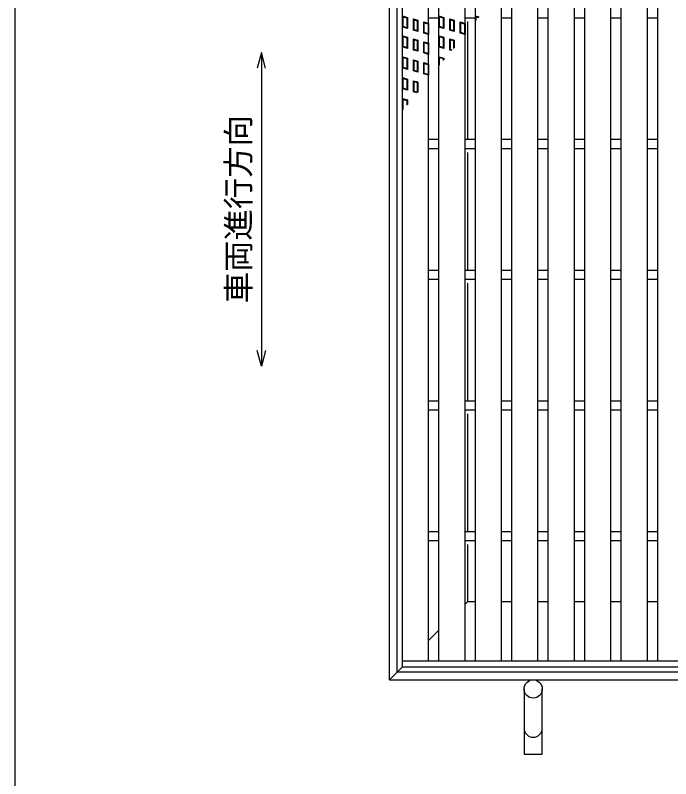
# Model space of a CAD drawing. Units: millimetres, scale not verified. Extents: x -1456 to 1385, y -1026 to 843.
# Drawn here: x -1383 to -882, y -309 to 275 of the extents above; entities that cross this region are included whole.
import ezdxf
from ezdxf.enums import TextEntityAlignment as Align

# ---------------------------------------------------------------- set-up
doc = ezdxf.new("R2010")
doc.units = ezdxf.units.MM
doc.header["$LTSCALE"] = 8
for name, color, linetype, lineweight in [('0_2', 150, 'Continuous', 25), ('16', 3, 'Continuous', 25), ('17', 3, 'Continuous', 25), ('19', 6, 'Continuous', 25), ('22', 2, 'Continuous', 25)]:
    doc.layers.add(name, color=color, linetype=linetype, lineweight=lineweight)
doc.styles.add('ベクトル', font='')
doc.styles.get('ベクトル').set_extended_font_data('ベクトル')

msp = doc.modelspace()

# ---------------------------------------------------------------- linework, layer by layer
at = {"layer": '0_2'}
msp.add_line((-1383.2, -917.2), (-1383.2, 842.8), dxfattribs=at)
at = {"layer": '16'}
for p, q in [((-1086.8, -218.7), (-1086.8, 472.3)), ((-1066.8, -218.7), (-1066.8, 472.3)), ((-1058.9, -218.7), (-1058.9, 472.3)), ((-1038.9, -218.7), (-1038.9, 472.3)), ((-1031, -218.7), (-1031, 472.3)), ((-1011, -218.7), (-1011, 472.3)), ((-1003.1, -218.7), (-1003.1, 472.3)), ((-983.1, -218.7), (-983.1, 472.3)), ((-975.2, -218.7), (-975.2, 472.3)), ((-955.2, -218.7), (-955.2, 472.3)), ((-947.3, -218.7), (-947.3, 472.3)), ((-927.3, -218.7), (-927.3, 472.3)), ((-919.4, -218.7), (-919.4, 472.3)), ((-899.4, -218.7), (-899.4, 472.3)), ((-891.5, -218.7), (-891.5, 472.3)), ((-1066.8, 273.3), (-1058.9, 273.3)), ((-1038.9, 273.3), (-1031, 273.3)), ((-1011, 273.3), (-1003.1, 273.3)), ((-983.1, 273.3), (-975.2, 273.3)), ((-955.2, 273.3), (-947.3, 273.3)), ((-927.3, 273.3), (-919.4, 273.3)), ((-899.4, 273.3), (-891.5, 273.3)), ((-1066.8, 180.3), (-1058.9, 180.3)), ((-1038.9, 180.3), (-1031, 180.3)), ((-1011, 180.3), (-1003.1, 180.3)), ((-983.1, 180.3), (-975.2, 180.3)), ((-955.2, 180.3), (-947.3, 180.3)), ((-927.3, 180.3), (-919.4, 180.3)), ((-899.4, 180.3), (-891.5, 180.3)), ((-1066.8, 173.3), (-1058.9, 173.3)), ((-1038.9, 173.3), (-1031, 173.3)), ((-1011, 173.3), (-1003.1, 173.3)), ((-983.1, 173.3), (-975.2, 173.3)), ((-955.2, 173.3), (-947.3, 173.3)), ((-927.3, 173.3), (-919.4, 173.3)), ((-899.4, 173.3), (-891.5, 173.3)), ((-1066.8, 80.3), (-1058.9, 80.3)), ((-1038.9, 80.3), (-1031, 80.3)), ((-1011, 80.3), (-1003.1, 80.3)), ((-983.1, 80.3), (-975.2, 80.3)), ((-955.2, 80.3), (-947.3, 80.3)), ((-927.3, 80.3), (-919.4, 80.3)), ((-899.4, 80.3), (-891.5, 80.3)), ((-1066.8, 73.3), (-1058.9, 73.3)), ((-1038.9, 73.3), (-1031, 73.3)), ((-1011, 73.3), (-1003.1, 73.3)), ((-983.1, 73.3), (-975.2, 73.3)), ((-955.2, 73.3), (-947.3, 73.3)), ((-927.3, 73.3), (-919.4, 73.3)), ((-899.4, 73.3), (-891.5, 73.3)), ((-1066.8, -19.7), (-1058.9, -19.7)), ((-1038.9, -19.7), (-1031, -19.7)), ((-1011, -19.7), (-1003.1, -19.7)), ((-983.1, -19.7), (-975.2, -19.7)), ((-955.2, -19.7), (-947.3, -19.7)), ((-927.3, -19.7), (-919.4, -19.7)), ((-899.4, -19.7), (-891.5, -19.7)), ((-1066.8, -26.7), (-1058.9, -26.7)), ((-1038.9, -26.7), (-1031, -26.7)), ((-1011, -26.7), (-1003.1, -26.7)), ((-983.1, -26.7), (-975.2, -26.7)), ((-955.2, -26.7), (-947.3, -26.7)), ((-927.3, -26.7), (-919.4, -26.7)), ((-899.4, -26.7), (-891.5, -26.7)), ((-1066.8, -119.7), (-1058.9, -119.7)), ((-1038.9, -119.7), (-1031, -119.7)), ((-1011, -119.7), (-1003.1, -119.7)), ((-983.1, -119.7), (-975.2, -119.7)), ((-955.2, -119.7), (-947.3, -119.7)), ((-927.3, -119.7), (-919.4, -119.7)), ((-899.4, -119.7), (-891.5, -119.7)), ((-1066.8, -126.7), (-1058.9, -126.7)), ((-1038.9, -126.7), (-1031, -126.7)), ((-1011, -126.7), (-1003.1, -126.7)), ((-983.1, -126.7), (-975.2, -126.7)), ((-955.2, -126.7), (-947.3, -126.7)), ((-927.3, -126.7), (-919.4, -126.7)), ((-899.4, -126.7), (-891.5, -126.7)), ((-1086.8, -218.7), (-386.8, -218.7)), ((-1086.8, -223.2), (-1086.8, -218.7)), ((-1086.8, -218.7), (-1066.8, -218.7)), ((-1058.9, -218.7), (-1038.9, -218.7)), ((-1031, -218.7), (-1011, -218.7)), ((-1003.1, -218.7), (-983.1, -218.7)), ((-975.2, -218.7), (-955.2, -218.7)), ((-947.3, -218.7), (-927.3, -218.7)), ((-919.4, -218.7), (-899.4, -218.7)), ((-891.5, -218.7), (-871.5, -218.7)), ((-1086.8, -223.2), (-386.8, -223.2))]:
    msp.add_line(p, q, dxfattribs=at)
at = {"layer": '17'}
for p, q in [((-1086.8, 274.7), (-1083, 273.56)), ((-1086.8, 266.15), (-1086.8, 274.7)), ((-1058.9, 274.7), (-1055.1, 273.56)), ((-1058.9, 266.15), (-1058.9, 274.7)), ((-1031, 274.7), (-1028.326, 273.898)), ((-1031, 270.736), (-1031, 274.7)), ((-1086.325, 274.062), (-1083.475, 273.207)), ((-1086.325, 266.503), (-1086.325, 274.062)), ((-1083.475, 273.207), (-1083.475, 265.648)), ((-1083, 273.56), (-1083, 265.01)), ((-1078.415, 272.335), (-1075.185, 271.366)), ((-1078.415, 263.785), (-1078.415, 272.335)), ((-1077.94, 271.696), (-1075.66, 271.012)), ((-1077.94, 264.138), (-1077.94, 271.696)), ((-1075.66, 271.012), (-1075.66, 263.454)), ((-1075.185, 271.366), (-1075.185, 262.816)), ((-1070.6, 270.14), (-1066.8, 269)), ((-1070.6, 261.59), (-1070.6, 270.14)), ((-1070.125, 269.502), (-1067.275, 268.647)), ((-1070.125, 261.943), (-1070.125, 269.502)), ((-1066.8, 269), (-1066.8, 260.45)), ((-1058.425, 274.062), (-1055.575, 273.207)), ((-1058.425, 266.503), (-1058.425, 274.062)), ((-1055.575, 273.207), (-1055.575, 265.648)), ((-1055.1, 273.56), (-1055.1, 265.01)), ((-1050.515, 272.335), (-1047.285, 271.366)), ((-1050.515, 263.785), (-1050.515, 272.335)), ((-1050.04, 271.696), (-1047.76, 271.012)), ((-1050.04, 264.138), (-1050.04, 271.696)), ((-1047.76, 271.012), (-1047.76, 263.454)), ((-1047.285, 271.366), (-1047.285, 262.816)), ((-1042.7, 270.14), (-1038.9, 269)), ((-1042.7, 261.59), (-1042.7, 270.14)), ((-1042.225, 269.502), (-1039.375, 268.647)), ((-1042.225, 261.943), (-1042.225, 269.502)), ((-1038.9, 269), (-1038.9, 260.45)), ((-1030.525, 274.062), (-1028.66, 273.502)), ((-1030.525, 271.298), (-1030.525, 274.062)), ((-1083, 265.01), (-1086.8, 266.15)), ((-1083.475, 265.648), (-1086.325, 266.503)), ((-1075.185, 262.816), (-1078.415, 263.785)), ((-1075.66, 263.454), (-1077.94, 264.138)), ((-1067.275, 268.647), (-1067.275, 261.088)), ((-1055.1, 265.01), (-1058.9, 266.15)), ((-1055.575, 265.648), (-1058.425, 266.503)), ((-1047.285, 262.816), (-1050.515, 263.785)), ((-1047.76, 263.454), (-1050.04, 264.138)), ((-1039.375, 268.647), (-1039.375, 261.088)), ((-1086.8, 259.5), (-1083, 258.36)), ((-1086.8, 250.95), (-1086.8, 259.5)), ((-1086.325, 258.862), (-1083.475, 258.007)), ((-1086.325, 251.303), (-1086.325, 258.862)), ((-1083.475, 258.007), (-1083.475, 250.448)), ((-1083, 258.36), (-1083, 249.81)), ((-1078.415, 257.135), (-1075.185, 256.166)), ((-1078.415, 248.585), (-1078.415, 257.135)), ((-1066.8, 260.45), (-1070.6, 261.59)), ((-1067.275, 261.088), (-1070.125, 261.943)), ((-1058.9, 259.5), (-1055.1, 258.36)), ((-1058.9, 250.95), (-1058.9, 259.5)), ((-1058.425, 258.862), (-1055.575, 258.007)), ((-1058.425, 251.303), (-1058.425, 258.862)), ((-1055.575, 258.007), (-1055.575, 250.448)), ((-1055.1, 258.36), (-1055.1, 249.81)), ((-1050.515, 257.135), (-1047.285, 256.166)), ((-1050.515, 248.585), (-1050.515, 257.135)), ((-1038.9, 260.45), (-1042.7, 261.59)), ((-1039.375, 261.088), (-1042.225, 261.943)), ((-1083.475, 250.448), (-1086.325, 251.303)), ((-1077.94, 256.496), (-1075.66, 255.812)), ((-1077.94, 248.938), (-1077.94, 256.496)), ((-1075.66, 255.812), (-1075.66, 248.254)), ((-1075.185, 256.166), (-1075.185, 247.616)), ((-1070.6, 254.94), (-1066.8, 253.8)), ((-1070.6, 246.39), (-1070.6, 254.94)), ((-1070.125, 254.302), (-1067.275, 253.447)), ((-1070.125, 246.743), (-1070.125, 254.302)), ((-1067.275, 253.447), (-1067.275, 245.888)), ((-1066.8, 253.8), (-1066.8, 245.25)), ((-1055.575, 250.448), (-1058.425, 251.303)), ((-1050.04, 256.496), (-1047.76, 255.812)), ((-1050.04, 248.938), (-1050.04, 256.496)), ((-1047.76, 255.812), (-1047.76, 249.736)), ((-1047.285, 256.166), (-1047.285, 250.297)), ((-1083, 249.81), (-1086.8, 250.95)), ((-1075.185, 247.616), (-1078.415, 248.585)), ((-1075.66, 248.254), (-1077.94, 248.938)), ((-1066.8, 245.25), (-1070.6, 246.39)), ((-1067.275, 245.888), (-1070.125, 246.743)), ((-1055.1, 249.81), (-1058.9, 250.95)), ((-1049.094, 248.158), (-1050.515, 248.585)), ((-1048.76, 248.554), (-1050.04, 248.938)), ((-1086.8, 243.5), (-1083, 242.36)), ((-1086.8, 234.95), (-1086.8, 243.5)), ((-1086.325, 242.862), (-1083.475, 242.007)), ((-1086.325, 235.303), (-1086.325, 242.862)), ((-1083.475, 242.007), (-1083.475, 234.448)), ((-1083, 242.36), (-1083, 233.81)), ((-1078.415, 241.135), (-1075.185, 240.166)), ((-1078.415, 232.585), (-1078.415, 241.135)), ((-1077.94, 240.496), (-1075.66, 239.812)), ((-1077.94, 232.938), (-1077.94, 240.496)), ((-1075.66, 239.812), (-1075.66, 232.254)), ((-1075.185, 240.166), (-1075.185, 231.616)), ((-1058.9, 243.5), (-1055.1, 242.36)), ((-1058.9, 236.563), (-1058.9, 243.5)), ((-1058.425, 242.862), (-1055.575, 242.007)), ((-1058.425, 237.125), (-1058.425, 242.862)), ((-1055.575, 242.007), (-1055.575, 240.495)), ((-1055.1, 242.36), (-1055.1, 241.057)), ((-1083, 233.81), (-1086.8, 234.95)), ((-1083.475, 234.448), (-1086.325, 235.303)), ((-1070.6, 238.94), (-1066.8, 237.8)), ((-1070.6, 230.39), (-1070.6, 238.94)), ((-1070.125, 238.302), (-1067.275, 237.447)), ((-1070.125, 230.743), (-1070.125, 238.302)), ((-1067.275, 237.447), (-1067.275, 229.888)), ((-1066.8, 237.8), (-1066.8, 229.25)), ((-1075.185, 231.616), (-1078.415, 232.585)), ((-1075.66, 232.254), (-1077.94, 232.938)), ((-1066.8, 229.25), (-1070.6, 230.39)), ((-1067.275, 229.888), (-1070.125, 230.743)), ((-1086.8, 227.5), (-1083, 226.36)), ((-1086.8, 218.95), (-1086.8, 227.5)), ((-1086.325, 226.862), (-1083.475, 226.007)), ((-1086.325, 219.303), (-1086.325, 226.862)), ((-1083.475, 226.007), (-1083.475, 218.448)), ((-1083, 226.36), (-1083, 217.81)), ((-1078.415, 225.135), (-1075.185, 224.166)), ((-1078.415, 216.585), (-1078.415, 225.135)), ((-1077.94, 224.496), (-1075.66, 223.812)), ((-1077.94, 216.938), (-1077.94, 224.496)), ((-1075.66, 223.812), (-1075.66, 216.254)), ((-1075.185, 224.166), (-1075.185, 216.125)), ((-1083, 217.81), (-1086.8, 218.95)), ((-1083.475, 218.448), (-1086.325, 219.303)), ((-1075.529, 215.719), (-1078.415, 216.585)), ((-1075.66, 216.254), (-1077.94, 216.938)), ((-1086.8, 211.5), (-1083, 210.36)), ((-1086.8, 202.95), (-1086.8, 211.5)), ((-1086.325, 210.862), (-1083.475, 210.007)), ((-1086.325, 203.303), (-1086.325, 210.862)), ((-1083, 210.36), (-1083, 206.884)), ((-1083.475, 210.007), (-1083.475, 206.323)), ((-1086.423, 202.837), (-1086.8, 202.95)), ((-1086.088, 203.232), (-1086.325, 203.303))]:
    msp.add_line(p, q, dxfattribs=at)
at = {"layer": '19'}
for p, q in [((-1096.8, -233.2), (-1096.8, 486.8)), ((-1090.8, -227.2), (-1090.8, 480.8)), ((-1036.8, 180.3), (-1036.8, 270.3)), ((-1036.8, 80.3), (-1036.8, 170.3)), ((-1036.8, -19.7), (-1036.8, 70.3)), ((-1036.8, -119.7), (-1036.8, -29.7)), ((-1036.8, -173.2), (-1036.8, -129.7)), ((-1038.9, -175.3), (-1036.8, -173.2)), ((-1036.8, -173.2), (-1031, -173.2)), ((-1011, -173.2), (-1003.1, -173.2)), ((-983.1, -173.2), (-975.2, -173.2)), ((-955.2, -173.2), (-947.3, -173.2)), ((-927.3, -173.2), (-919.4, -173.2)), ((-899.4, -173.2), (-891.5, -173.2)), ((-1066.8, -203.2), (-1058.9, -195.3)), ((-1096.8, -233.2), (-1086.8, -223.2)), ((-1090.8, -227.2), (-382.8, -227.2)), ((-1096.8, -233.2), (-376.8, -233.2)), ((-993.8, -240.2), (-993.8, -290.2)), ((-979.8, -290.2), (-979.8, -240.2)), ((-993.8, -290.2), (-979.8, -290.2))]:
    msp.add_line(p, q, dxfattribs=at)
msp.add_circle((-986.8, -240.2), 7, dxfattribs=at)
msp.add_arc((-986.8, -270.2), 7, 180, 0, dxfattribs=at)
at = {"layer": '22', "color": 4}
for p, q in [((-1194.8, 246.8), (-1198, 234.8)), ((-1191.6, 234.8), (-1194.8, 246.8)), ((-1194.8, 246.8), (-1194.8, 6.8)), ((-1194.8, 6.8), (-1198, 18.8)), ((-1191.6, 18.8), (-1194.8, 6.8))]:
    msp.add_line(p, q, dxfattribs=at)

# ---------------------------------------------------------------- texts
at = {"layer": '22', "style": 'ベクトル'}
msp.add_text('車両進行方向', height=17.6, rotation=90, dxfattribs=at).set_placement((-1212.4, 54.8), align=Align.MIDDLE_LEFT)

doc.saveas('drawing.dxf')
